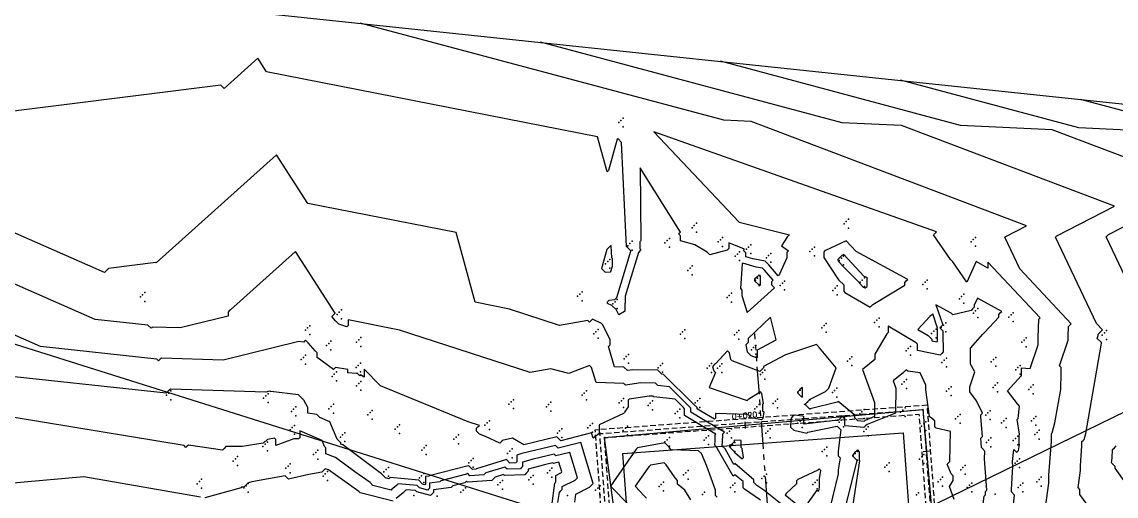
# Model space of a CAD drawing. Header units: metres. Extents: x 419582 to 423558, y 4805372 to 4807539.
# Drawn here: x 423415.67 to 423465.4, y 4807403.55 to 4807425.11 of the extents above; entities that cross this region are included whole.
import ezdxf

# ---------------------------------------------------------------- set-up
doc = ezdxf.new("R2010")
doc.units = ezdxf.units.M
doc.linetypes.add('HIDDEN', pattern=[0.375, 0.25, -0.125])
doc.linetypes.add('PHANTOM', pattern=[2.5, 1.25, -0.25, 0.25, -0.25, 0.25, -0.25])
for name, color, linetype in [('_pieds', 253, 'HIDDEN'), ('C-ROAD-CNTR-N', 92, 'Continuous'), ('C-ROAD-STAN', 11, 'Continuous'), ('C-ROAD-STAN-MAJR', 11, 'Continuous'), ('C-ROAD-STAN-MINR', 11, 'Continuous'), ('C-TINN', 4, 'Continuous'), ('C-TINN-BNDY', 110, 'Continuous'), ('C-TOPO-MAJR', 9, 'Continuous'), ('C-TOPO-MINR', 8, 'Continuous'), ('LS', 7, 'Continuous')]:
    doc.layers.add(name, color=color, linetype=linetype)
doc.styles.get("Standard").update_dxf_attribs({"font": 'simplex.shx'})

# ---------------------------------------------------------------- blocks, each defined once
blk = doc.blocks.new('AN75 +0 +0')
at = {"linetype": 'PHANTOM', "flags": 128}
for points in [[(0, -11.38231219537556), (0, 11.38231219444424)], [(-11.38231219508452, 0), (11.38231219508452, 0)]]:
    blk.add_lwpolyline(points, dxfattribs=at)
at = {"flags": 128}
blk.add_lwpolyline([(-6.382312195084523, -6.382312195375562), (-6.382312195084523, 6.382312194444239), (6.382312195084523, 6.382312194444239), (6.382312195084523, -6.382312195375562)], close=True, dxfattribs=at)
at = {"layer": 'LS', "insert": (-2.743170767789707, -0.4363090777769685), "char_height": 0.5157699281218149, "width": 9.13591657892082, "attachment_point": 1}
blk.add_mtext('AN75\\PBase +0 Leg +0', dxfattribs=at)
blk = doc.blocks.new('AeccTickTriangle')
at = {"color": 0, "linetype": 'ByBlock', "lineweight": -2}
blk.add_lwpolyline([(3.05311331771918e-16, 0.6666666666666667), (-0.5773502691896256, -0.333333333333333), (0.5773502691896257, -0.3333333333333335)], close=True, dxfattribs=at)
at = {"color": 0, "linetype": 'ByBlock', "lineweight": -2, "const_width": 0.0625}
blk.add_lwpolyline([(-0.03125, 0, 1), (0.03125, 0, 1)], format="xyb", close=True, dxfattribs=at)
blk = doc.blocks.new('AeccTickLine')
blk.add_line((0, -0.5), (0, 0.5))

msp = doc.modelspace()

# ---------------------------------------------------------------- linework, layer by layer
at = {"color": 31, "lineweight": 30, "true_color": 0xffbd7a, "elevation": 1718.013}
msp.add_lwpolyline([(423449.834, 4807399.592), (423130.593, 4807500.114), (421950.92, 4806612.998), (421795.045, 4806430.988), (421305.015, 4806147.038), (421305.015, 4806147.038), (420630.083, 4805770.97), (419765.157, 4805549.54), (419617.356, 4805580.088)], dxfattribs=at)
at = {"flags": 128}
msp.add_lwpolyline([(423476.9801358473, 4807412.834350329), (423449.834, 4807399.592)], dxfattribs=at)
at = {"layer": '_pieds', "elevation": 1718.01, "flags": 128}
for points in [[(423442.8539828483, 4807391.490240769), (423441.7302407704, 4807406.566017152), (423456.8060171517, 4807407.689759229), (423457.9297592297, 4807392.613982847)], [(423443.0349462972, 4807391.700354984), (423441.9403549851, 4807406.385053703), (423456.6250537029, 4807407.479645015), (423457.7196450151, 4807392.794946296)], [(423443.2159097462, 4807391.910469199), (423442.1504691998, 4807406.204090253), (423456.4440902539, 4807407.2695308), (423457.5095308003, 4807392.975909745)]]:
    msp.add_lwpolyline(points, close=True, dxfattribs=at)
at = {"layer": 'C-ROAD-CNTR-N', "color": 92, "linetype": 'Continuous', "lineweight": -3, "flags": 128}
msp.add_lwpolyline([(423443.9397635418, 4807392.750926058), (423442.1504691998, 4807406.204090253), (423456.6250537029, 4807407.479645015), (423457.9297592297, 4807392.613982847)], dxfattribs=at)
at = {"layer": 'C-TINN', "color": 4, "linetype": 'Continuous', "lineweight": -3}
for p in [(423443, 4807420.73, 1713.85), (423442.8, 4807420.53, 1713.85), (423442.9, 4807420.63, 1713.85), (423443, 4807420.33, 1713.85), (423446.13, 4807415.75, 1713.63), (423446.23, 4807415.85, 1713.63), (423446.33, 4807415.95, 1713.63), (423453.04, 4807415.93, 1714.95), (423453.14, 4807416.03, 1714.95), (423453.24, 4807416.13, 1714.95), (423453.24, 4807415.73, 1714.95), (423445.1, 4807415.26, 1714.26), (423446.33, 4807415.55, 1713.63), (423447.52, 4807415.3, 1713.54), (423459.01, 4807415.31, 1713.58), (423443.21, 4807414.93, 1713.92), (423443.31, 4807415.03, 1713.92), (423443.41, 4807415.13, 1713.92), (423443.41, 4807414.73, 1713.92), (423444.9, 4807415.06, 1714.26), (423445, 4807415.16, 1714.26), (423445.1, 4807414.86, 1714.26), (423447.32, 4807415.1, 1713.54), (423447.42, 4807415.2, 1713.54), (423447.52, 4807414.9, 1713.54), (423448.6, 4807414.77, 1713.38), (423448.7, 4807414.87, 1713.38), (423448.8, 4807414.97, 1713.38), (423451.59, 4807414.77, 1714.67), (423451.69, 4807414.87, 1714.67), (423458.81, 4807415.11, 1713.58), (423458.91, 4807415.21, 1713.58), (423459.01, 4807414.91, 1713.58), (423442.4, 4807414.31, 1715.13), (423448.09, 4807414.45, 1714.79), (423448.19, 4807414.55, 1714.79), (423448.29, 4807414.65, 1714.79), (423448.29, 4807414.25, 1714.79), (423448.8, 4807414.57, 1713.38), (423449.51, 4807414.38, 1713.54), (423449.61, 4807414.48, 1713.54), (423449.71, 4807414.58, 1713.54), (423451.49, 4807414.67, 1714.67), (423451.69, 4807414.47, 1714.67), (423452.82, 4807414.26, 1712.89), (423452.92, 4807414.36, 1712.89), (423453.02, 4807414.46, 1712.89), (423442.2, 4807414.11, 1715.13), (423442.3, 4807414.21, 1715.13), (423442.4, 4807413.91, 1715.13), (423445.94, 4807413.81, 1714.62), (423446.04, 4807413.91, 1714.62), (423446.14, 4807414.01, 1714.62), (423449.71, 4807414.18, 1713.54), (423453.02, 4807414.06, 1712.89), (423446.14, 4807413.61, 1714.62), (423449.01, 4807413.36, 1716.06), (423449.11, 4807413.46, 1716.06), (423449.21, 4807413.56, 1716.06), (423450.34, 4807413.32, 1714.26), (423453.77, 4807413.27, 1712.93), (423453.87, 4807413.37, 1712.93), (423453.97, 4807413.47, 1712.93), (423456.72, 4807413.27, 1714.48), (423456.82, 4807413.37, 1714.48), (423421.26, 4807412.8, 1715.17), (423441.13, 4807412.83, 1714.38), (423447.92, 4807412.77, 1714.37), (423449.21, 4807413.16, 1716.06), (423450.14, 4807413.12, 1714.26), (423450.24, 4807413.22, 1714.26), (423450.34, 4807412.92, 1714.26), (423452.53, 4807412.9, 1714.42), (423452.63, 4807413, 1714.42), (423452.73, 4807413.1, 1714.42), (423453.97, 4807413.07, 1712.93), (423456.62, 4807413.17, 1714.48), (423456.82, 4807412.97, 1714.48), (423421.06, 4807412.6, 1715.17), (423421.16, 4807412.7, 1715.17), (423421.26, 4807412.4, 1715.17), (423440.93, 4807412.63, 1714.38), (423441.03, 4807412.73, 1714.38), (423441.13, 4807412.43, 1714.38), (423442.53, 4807412.28, 1713.92), (423442.63, 4807412.38, 1713.92), (423442.73, 4807412.48, 1713.92), (423447.72, 4807412.57, 1714.37), (423447.82, 4807412.67, 1714.37), (423447.92, 4807412.37, 1714.37), (423452.73, 4807412.7, 1714.42), (423458.28, 4807412.52, 1714.14), (423458.38, 4807412.62, 1714.14), (423458.48, 4807412.72, 1714.14), (423458.48, 4807412.32, 1714.14), (423430, 4807411.81, 1715.81), (423430.1, 4807411.91, 1715.81), (423430.2, 4807412.01, 1715.81), (423442.73, 4807412.08, 1713.92), (423458.92, 4807411.87, 1715.29), (423459.02, 4807411.97, 1715.29), (423459.12, 4807412.07, 1715.29), (423460.63, 4807411.78, 1714.86), (423460.73, 4807411.88, 1714.86), (423428.76, 4807411.29, 1716.77), (423430.2, 4807411.61, 1715.81), (423452.13, 4807411.3, 1714.61), (423452.23, 4807411.4, 1714.61), (423454.43, 4807411.44, 1714.81), (423454.53, 4807411.54, 1714.81), (423454.63, 4807411.64, 1714.81), (423457.56, 4807411.32, 1715.58), (423457.66, 4807411.42, 1715.58), (423459.12, 4807411.67, 1715.29), (423460.53, 4807411.68, 1714.86), (423460.73, 4807411.48, 1714.86), (423428.56, 4807411.09, 1716.77), (423428.66, 4807411.19, 1716.77), (423428.76, 4807410.89, 1716.77), (423431.08, 4807410.75, 1716.35), (423441.66, 4807410.92, 1715.34), (423441.76, 4807411.02, 1715.34), (423441.86, 4807411.12, 1715.34), (423445.6, 4807410.91, 1714.6), (423445.7, 4807411.01, 1714.6), (423445.8, 4807411.11, 1714.6), (423448.06, 4807410.88, 1714.32), (423448.16, 4807410.98, 1714.32), (423448.26, 4807411.08, 1714.32), (423452.03, 4807411.2, 1714.61), (423452.23, 4807411, 1714.61), (423454.63, 4807411.24, 1714.81), (423457.02, 4807410.94, 1713.71), (423457.12, 4807411.04, 1713.71), (423457.22, 4807411.14, 1713.71), (423457.46, 4807411.22, 1715.58), (423457.66, 4807411.02, 1715.58), (423464.77, 4807410.87, 1711.87), (423464.87, 4807410.97, 1711.87), (423464.97, 4807411.07, 1711.87), (423429.52, 4807410.39, 1716.59), (423429.62, 4807410.49, 1716.59), (423429.72, 4807410.59, 1716.59), (423430.88, 4807410.55, 1716.35), (423430.98, 4807410.65, 1716.35), (423431.08, 4807410.35, 1716.35), (423441.86, 4807410.72, 1715.34), (423445.8, 4807410.71, 1714.6), (423448.26, 4807410.68, 1714.32), (423448.93, 4807410.3, 1713.73), (423449.03, 4807410.4, 1713.73), (423455.96, 4807410.25, 1715.47), (423456.06, 4807410.35, 1715.47), (423457.22, 4807410.74, 1713.71), (423461.12, 4807410.54, 1714.4), (423461.22, 4807410.64, 1714.4), (423461.32, 4807410.74, 1714.4), (423461.32, 4807410.34, 1714.4), (423464.97, 4807410.67, 1711.87), (423428.47, 4807409.85, 1717.34), (423428.57, 4807409.95, 1717.34), (423429.72, 4807410.19, 1716.59), (423443.04, 4807409.79, 1714.49), (423443.14, 4807409.89, 1714.49), (423443.24, 4807409.99, 1714.49), (423448.83, 4807410.2, 1713.73), (423449.03, 4807410, 1713.73), (423453.3, 4807409.78, 1714.66), (423453.4, 4807409.88, 1714.66), (423455.86, 4807410.15, 1715.47), (423456.06, 4807409.95, 1715.47), (423457.69, 4807409.82, 1715.56), (423459.93, 4807409.85, 1714.52), (423428.37, 4807409.75, 1717.34), (423428.57, 4807409.55, 1717.34), (423430.86, 4807409.39, 1716.93), (423430.96, 4807409.49, 1716.93), (423431.06, 4807409.59, 1716.93), (423443.24, 4807409.59, 1714.49), (423444.59, 4807409.38, 1714.82), (423444.69, 4807409.48, 1714.82), (423444.79, 4807409.58, 1714.82), (423446.82, 4807409.37, 1714.67), (423446.92, 4807409.47, 1714.67), (423447.02, 4807409.57, 1714.67), (423447.29, 4807409.36, 1715.56), (423447.39, 4807409.46, 1715.56), (423447.49, 4807409.56, 1715.56), (423449.44, 4807409.27, 1715.22), (423453.2, 4807409.68, 1714.66), (423453.4, 4807409.48, 1714.66), (423457.49, 4807409.62, 1715.56), (423457.59, 4807409.72, 1715.56), (423457.69, 4807409.42, 1715.56), (423459.73, 4807409.65, 1714.52), (423459.83, 4807409.75, 1714.52), (423459.93, 4807409.45, 1714.52), (423460.84, 4807409.29, 1714.04), (423460.94, 4807409.39, 1714.04), (423461.04, 4807409.49, 1714.04), (423429.77, 4807408.99, 1717.1), (423429.87, 4807409.09, 1717.1), (423429.97, 4807409.19, 1717.1), (423429.97, 4807408.79, 1717.1), (423431.06, 4807409.19, 1716.93), (423431.08, 4807408.76, 1717.15), (423444.79, 4807409.18, 1714.82), (423447.02, 4807409.17, 1714.67), (423447.49, 4807409.16, 1715.56), (423449.24, 4807409.07, 1715.22), (423449.34, 4807409.17, 1715.22), (423449.44, 4807408.87, 1715.22), (423455.87, 4807408.84, 1716.28), (423461.04, 4807409.09, 1714.04), (423422.45, 4807408.33, 1718.06), (423430.88, 4807408.56, 1717.15), (423430.98, 4807408.66, 1717.15), (423431.08, 4807408.36, 1717.15), (423441.33, 4807408.33, 1716.53), (423450.94, 4807408.26, 1716.01), (423451.04, 4807408.36, 1716.01), (423451.14, 4807408.46, 1716.01), (423452.61, 4807408.35, 1714.7), (423452.71, 4807408.45, 1714.7), (423455.67, 4807408.64, 1716.28), (423455.77, 4807408.74, 1716.28), (423455.87, 4807408.44, 1716.28), (423457.7, 4807408.32, 1715.7), (423457.8, 4807408.42, 1715.7), (423457.9, 4807408.52, 1715.7), (423459.81, 4807408.49, 1714.14), (423459.91, 4807408.59, 1714.14), (423460.01, 4807408.69, 1714.14), (423460.01, 4807408.29, 1714.14), (423461.43, 4807408.4, 1713.7), (423461.53, 4807408.5, 1713.7), (423461.63, 4807408.6, 1713.7), (423422.25, 4807408.13, 1718.06), (423422.35, 4807408.23, 1718.06), (423422.45, 4807407.93, 1718.06), (423426.66, 4807408, 1718.05), (423426.76, 4807408.1, 1718.05), (423426.86, 4807408.2, 1718.05), (423426.86, 4807407.8, 1718.05), (423437.91, 4807407.83, 1716.58), (423438.01, 4807407.93, 1716.58), (423439.71, 4807407.81, 1716.48), (423441.13, 4807408.13, 1716.53), (423441.23, 4807408.23, 1716.53), (423441.33, 4807407.93, 1716.53), (423442.82, 4807407.78, 1716.91), (423442.92, 4807407.88, 1716.91), (423443.02, 4807407.98, 1716.91), (423444.23, 4807407.77, 1717.38), (423444.33, 4807407.87, 1717.38), (423446.28, 4807407.78, 1714.58), (423446.38, 4807407.88, 1714.58), (423446.48, 4807407.98, 1714.58), (423449.92, 4807407.86, 1715.52), (423450.02, 4807407.96, 1715.52), (423451.14, 4807408.06, 1716.01), (423451.38, 4807407.82, 1714.98), (423451.48, 4807407.92, 1714.98), (423452.51, 4807408.25, 1714.7), (423452.71, 4807408.05, 1714.7), (423457.9, 4807408.12, 1715.7), (423461.63, 4807408.2, 1713.7), (423427.92, 4807407.4, 1718.26), (423428.02, 4807407.5, 1718.26), (423428.12, 4807407.6, 1718.26), (423429.63, 4807407.52, 1717.54), (423429.73, 4807407.62, 1717.54), (423429.83, 4807407.72, 1717.54), (423429.83, 4807407.32, 1717.54), (423431.5, 4807407.34, 1717.52), (423431.6, 4807407.44, 1717.52), (423437.81, 4807407.73, 1716.58), (423438.01, 4807407.53, 1716.58), (423439.51, 4807407.61, 1716.48), (423439.61, 4807407.71, 1716.48), (423439.71, 4807407.41, 1716.48), (423443.02, 4807407.58, 1716.91), (423444.13, 4807407.67, 1717.38), (423444.33, 4807407.47, 1717.38), (423445.37, 4807407.3, 1717.79), (423445.47, 4807407.4, 1717.79), (423445.57, 4807407.5, 1717.79), (423446.48, 4807407.58, 1714.58), (423448.98, 4807407.51, 1714.83), (423449.08, 4807407.61, 1714.83), (423449.18, 4807407.71, 1714.83), (423449.18, 4807407.31, 1714.83), (423449.82, 4807407.76, 1715.52), (423450.02, 4807407.56, 1715.52), (423451.28, 4807407.72, 1714.98), (423451.48, 4807407.52, 1714.98), (423453.75, 4807407.28, 1714.51), (423453.85, 4807407.38, 1714.51), (423453.95, 4807407.48, 1714.51), (423455.61, 4807407.36, 1716.24), (423455.71, 4807407.46, 1716.24), (423455.81, 4807407.56, 1716.24), (423459.58, 4807407.33, 1714.79), (423459.68, 4807407.43, 1714.79), (423428.12, 4807407.2, 1718.26), (423431.4, 4807407.24, 1717.52), (423431.6, 4807407.04, 1717.52), (423432.84, 4807406.79, 1717.64), (423436.72, 4807406.77, 1716.8), (423436.82, 4807406.87, 1716.8), (423436.92, 4807406.97, 1716.8), (423441.6, 4807406.85, 1716.93), (423445.57, 4807407.1, 1717.79), (423450.94, 4807406.86, 1716.24), (423451.04, 4807406.96, 1716.24), (423451.14, 4807407.06, 1716.24), (423452.81, 4807406.9, 1716.15), (423452.91, 4807407, 1716.15), (423453.01, 4807407.1, 1716.15), (423453.95, 4807407.08, 1714.51), (423455.81, 4807407.16, 1716.24), (423456.66, 4807406.83, 1716.06), (423456.76, 4807406.93, 1716.06), (423458.11, 4807407.06, 1715.86), (423458.21, 4807407.16, 1715.86), (423458.31, 4807407.26, 1715.86), (423458.31, 4807406.86, 1715.86), (423459.48, 4807407.23, 1714.79), (423459.68, 4807407.03, 1714.79), (423460.2, 4807406.87, 1714.3), (423460.3, 4807406.97, 1714.3), (423460.4, 4807407.07, 1714.3), (423461.56, 4807406.97, 1713.61), (423461.66, 4807407.07, 1713.61), (423461.76, 4807407.17, 1713.61), (423461.76, 4807406.77, 1713.61), (423427.86, 4807406.56, 1718.85), (423427.96, 4807406.66, 1718.85), (423428.06, 4807406.76, 1718.85), (423428.06, 4807406.36, 1718.85), (423430.25, 4807406.33, 1717.73), (423430.35, 4807406.43, 1717.73), (423432.64, 4807406.59, 1717.64), (423432.74, 4807406.69, 1717.64), (423432.84, 4807406.39, 1717.64), (423435.51, 4807406.33, 1717.42), (423436.92, 4807406.57, 1716.8), (423440.01, 4807406.41, 1716.57), (423440.11, 4807406.51, 1716.57), (423440.21, 4807406.61, 1716.57), (423441.4, 4807406.65, 1716.93), (423441.5, 4807406.75, 1716.93), (423441.6, 4807406.45, 1716.93), (423443, 4807406.53, 1717.25), (423443.1, 4807406.63, 1717.25), (423443.2, 4807406.73, 1717.25), (423443.2, 4807406.33, 1717.25), (423446.88, 4807406.29, 1717.85), (423447.73, 4807406.4, 1715.43), (423447.83, 4807406.5, 1715.43), (423447.93, 4807406.6, 1715.43), (423449.48, 4807406.4, 1715.34), (423449.58, 4807406.5, 1715.34), (423449.68, 4807406.6, 1715.34), (423451.14, 4807406.66, 1716.24), (423453.01, 4807406.7, 1716.15), (423453.94, 4807406.49, 1716.63), (423454.04, 4807406.59, 1716.63), (423454.14, 4807406.69, 1716.63), (423454.14, 4807406.29, 1716.63), (423456.56, 4807406.73, 1716.06), (423456.76, 4807406.53, 1716.06), (423460.4, 4807406.67, 1714.3), (423461.71, 4807406.34, 1713.4), (423461.81, 4807406.44, 1713.4), (423461.91, 4807406.54, 1713.4), (423426.63, 4807405.8, 1719.07), (423426.73, 4807405.9, 1719.07), (423426.83, 4807406, 1719.07), (423430.15, 4807406.23, 1717.73), (423430.35, 4807406.03, 1717.73), (423434.05, 4807405.84, 1717.51), (423435.31, 4807406.13, 1717.42), (423435.41, 4807406.23, 1717.42), (423435.51, 4807405.93, 1717.42), (423440.21, 4807406.21, 1716.57), (423444.9, 4807406.01, 1717.95), (423445, 4807406.11, 1717.95), (423445.1, 4807406.21, 1717.95), (423445.1, 4807405.81, 1717.95), (423446.68, 4807406.09, 1717.85), (423446.78, 4807406.19, 1717.85), (423446.88, 4807405.89, 1717.85), (423447.87, 4807405.78, 1714.91), (423447.93, 4807406.2, 1715.43), (423447.97, 4807405.88, 1714.91), (423448.07, 4807405.98, 1714.91), (423449.68, 4807406.2, 1715.34), (423459.51, 4807405.99, 1714.77), (423459.61, 4807406.09, 1714.77), (423459.71, 4807406.19, 1714.77), (423459.71, 4807405.79, 1714.77), (423460.73, 4807406.07, 1714.06), (423460.83, 4807406.17, 1714.06), (423460.93, 4807406.27, 1714.06), (423460.93, 4807405.87, 1714.06), (423461.91, 4807406.14, 1713.4), (423425.48, 4807405.34, 1719.2), (423426.83, 4807405.6, 1719.07), (423428.93, 4807405.43, 1719.52), (423429.03, 4807405.53, 1719.52), (423429.13, 4807405.63, 1719.52), (423433.85, 4807405.64, 1717.51), (423433.95, 4807405.74, 1717.51), (423434.05, 4807405.44, 1717.51), (423437.75, 4807405.49, 1717.15), (423437.85, 4807405.59, 1717.15), (423437.95, 4807405.69, 1717.15), (423437.95, 4807405.29, 1717.15), (423448.07, 4807405.58, 1714.91), (423452.05, 4807405.57, 1715.2), (423452.15, 4807405.67, 1715.2), (423452.25, 4807405.77, 1715.2), (423452.25, 4807405.37, 1715.2), (423453.45, 4807405.38, 1717.03), (423453.55, 4807405.48, 1717.03), (423453.65, 4807405.58, 1717.03), (423456.57, 4807405.33, 1716.39), (423456.67, 4807405.43, 1716.39), (423425.28, 4807405.14, 1719.2), (423425.38, 4807405.24, 1719.2), (423425.48, 4807404.94, 1719.2), (423427.67, 4807404.81, 1719.82), (423427.77, 4807404.91, 1719.82), (423427.87, 4807405.01, 1719.82), (423429.13, 4807405.23, 1719.52), (423432.33, 4807404.85, 1717.78), (423435.99, 4807405.06, 1717.65), (423436.09, 4807405.16, 1717.65), (423436.19, 4807405.26, 1717.65), (423436.19, 4807404.86, 1717.65), (423439.76, 4807404.81, 1720.64), (423453.65, 4807405.18, 1717.03), (423454.89, 4807404.86, 1716.6), (423454.99, 4807404.96, 1716.6), (423455.09, 4807405.06, 1716.6), (423456.47, 4807405.23, 1716.39), (423456.67, 4807405.03, 1716.39), (423458.44, 4807404.84, 1715.77), (423458.54, 4807404.94, 1715.77), (423460.81, 4807405.04, 1713.91), (423460.91, 4807405.14, 1713.91), (423461.01, 4807405.24, 1713.91), (423461.01, 4807404.84, 1713.91), (423423.84, 4807404.31, 1719.71), (423427.87, 4807404.61, 1719.82), (423429.36, 4807404.46, 1720.14), (423429.46, 4807404.56, 1720.14), (423429.56, 4807404.66, 1720.14), (423432.13, 4807404.65, 1717.78), (423432.23, 4807404.75, 1717.78), (423432.33, 4807404.45, 1717.78), (423433.74, 4807404.37, 1717.56), (423433.84, 4807404.47, 1717.56), (423433.94, 4807404.57, 1717.56), (423438.71, 4807404.29, 1720.85), (423438.81, 4807404.39, 1720.85), (423438.91, 4807404.49, 1720.85), (423439.56, 4807404.61, 1720.64), (423439.66, 4807404.71, 1720.64), (423439.76, 4807404.41, 1720.64), (423445.75, 4807404.51, 1718.28), (423445.85, 4807404.61, 1718.28), (423445.95, 4807404.71, 1718.28), (423445.95, 4807404.31, 1718.28), (423449.31, 4807404.35, 1715.24), (423449.41, 4807404.45, 1715.24), (423449.51, 4807404.55, 1715.24), (423455.09, 4807404.66, 1716.6), (423457.42, 4807404.3, 1716.2), (423457.52, 4807404.4, 1716.2), (423458.34, 4807404.74, 1715.77), (423458.54, 4807404.54, 1715.77), (423461.9, 4807404.3, 1713.24), (423462, 4807404.4, 1713.24), (423423.64, 4807404.11, 1719.71), (423423.74, 4807404.21, 1719.71), (423423.84, 4807403.91, 1719.71), (423425.76, 4807403.92, 1720.02), (423425.86, 4807404.02, 1720.02), (423425.96, 4807404.12, 1720.02), (423429.56, 4807404.26, 1720.14), (423433.94, 4807404.17, 1717.56), (423435.73, 4807403.82, 1720.87), (423435.83, 4807403.92, 1720.87), (423437.31, 4807404.06, 1720.79), (423437.41, 4807404.16, 1720.79), (423437.51, 4807404.26, 1720.79), (423437.51, 4807403.86, 1720.79), (423438.91, 4807404.09, 1720.85), (423441.75, 4807403.81, 1717.57), (423441.85, 4807403.91, 1717.57), (423441.95, 4807404.01, 1717.57), (423444.63, 4807403.98, 1719.98), (423444.73, 4807404.08, 1719.98), (423444.83, 4807404.18, 1719.98), (423447.88, 4807403.94, 1717.75), (423447.98, 4807404.04, 1717.75), (423448.08, 4807404.14, 1717.75), (423449.51, 4807404.15, 1715.24), (423451.62, 4807404.07, 1714.87), (423451.72, 4807404.17, 1714.87), (423451.82, 4807404.27, 1714.87), (423451.82, 4807403.87, 1714.87), (423457.32, 4807404.2, 1716.2), (423457.52, 4807404, 1716.2), (423458.64, 4807403.94, 1715.47), (423458.74, 4807404.04, 1715.47), (423458.84, 4807404.14, 1715.47), (423460.96, 4807403.94, 1713.69), (423461.06, 4807404.04, 1713.69), (423461.16, 4807404.14, 1713.69), (423461.8, 4807404.2, 1713.24), (423462, 4807404, 1713.24), (423425.96, 4807403.72, 1720.02), (423433.49, 4807403.57, 1720.95), (423434.55, 4807403.55, 1720.9), (423435.63, 4807403.72, 1720.87), (423440.47, 4807403.57, 1718.18), (423441.95, 4807403.61, 1717.57), (423444.83, 4807403.78, 1719.98), (423446.6, 4807403.62, 1718.18), (423446.7, 4807403.72, 1718.18), (423448.08, 4807403.74, 1717.75), (423456.33, 4807403.6, 1716.56), (423456.43, 4807403.7, 1716.56), (423458.84, 4807403.74, 1715.47), (423459.91, 4807403.64, 1714.74), (423461.16, 4807403.74, 1713.69)]:
    msp.add_point(p, dxfattribs=at)
at = {"layer": 'C-TINN-BNDY', "color": 110, "linetype": 'Continuous', "lineweight": -3, "flags": 128}
msp.add_lwpolyline([(423155.26, 4807511.44), (423220.21, 4807493.91), (423248.63, 4807482.99), (423287.58, 4807472.64), (423324.86, 4807458.82), (423338.71, 4807455.21), (423346.85, 4807452.21), (423376.85, 4807442.88), (423407.17, 4807432.75), (423426.06, 4807425.57), (423479.26, 4807419.95), (423488.35, 4807411.26), (423490.39, 4807398.46), (423490.39, 4807398.06), (423490.01, 4807373.35), (423490.01, 4807372.95), (423470.52, 4807372.34), (422724.87, 4807165.92)], dxfattribs=at)
at = {"layer": 'C-TOPO-MAJR', "color": 9, "linetype": 'Continuous', "lineweight": -3, "flags": 128}
for points, elevation in [([(423469.334, 4807420.018666667), (423463.7123145401, 4807420.284451039), (423455.6064615385, 4807422.448738461)], 1710), ([(423459.3392592593, 4807403.074074074), (423459.4001369863, 4807403.546849315), (423459.4645205479, 4807403.611232877), (423459.4645205479, 4807403.75369863), (423459.5289041096, 4807403.818082191), (423459.4241428571, 4807405.247857143), (423459.4409, 4807405.5945), (423459.2869, 4807405.748500001), (423459.2567889908, 4807406.173577982), (423459.3356880734, 4807406.252477064), (423459.2503738318, 4807407.157383178), (423459.2503738318, 4807407.235887851), (423459.3307476636, 4807407.316261683), (423459.06, 4807407.875), (423458.757051282, 4807408.286025641), (423458.757051282, 4807408.506538461), (423458.9855932203, 4807409.190338983), (423458.7884615384, 4807409.543846154), (423458.7884615384, 4807409.728461538), (423458.7926415094, 4807410.270377358), (423459.3497402598, 4807410.909220779), (423459.3874025974, 4807410.946883117), (423459.4250649351, 4807410.984545454), (423460.0709302326, 4807411.676744185), (423460.0709302326, 4807411.806976744), (423460.138372093, 4807411.874418605), (423460.2058139535, 4807411.941860465), (423459.1013450293, 4807412.551637427), (423458.9586086957, 4807412.233913044), (423458.9586086957, 4807412.133043478), (423458.8838260869, 4807412.058260869), (423458.8090434782, 4807411.983478261), (423457.9902777778, 4807411.7825), (423457.9097222222, 4807411.863055555), (423457.2170909091, 4807412.237272727), (423457.5235294118, 4807411.33315508), (423457.4545454545, 4807411.264171124), (423457.3855614974, 4807411.195187165), (423457.5235294118, 4807411.057219251), (423457.5235294118, 4807410.93315508), (423457.5477297297, 4807410.098486487), (423457.478, 4807410.028756756), (423457.4082702703, 4807409.959027027), (423456.3697727273, 4807410.160965909), (423456.3697727273, 4807410.454147727), (423456.3163636363, 4807410.507556818), (423455.0416666667, 4807411.268636364), (423455.0416666667, 4807410.983787878), (423455.0128787879, 4807410.955), (423454.9840909091, 4807410.926212122), (423454.4325925926, 4807409.993333333), (423454.4325925926, 4807409.761234568), (423453.8764197531, 4807409.303703704), (423454.4261581921, 4807407.801129944), (423454.4201734104, 4807407.446011561), (423454.4201734104, 4807407.159306359), (423453.9939150944, 4807406.98985849), (423453.9708018868, 4807406.966745283), (423453.9476886793, 4807406.943632076), (423453.6691463414, 4807406.966463415), (423453.5289024391, 4807407.106707318), (423453.5289024391, 4807407.226219513), (423452.7720689655, 4807407.853448275), (423452.7513793103, 4807407.83275862), (423452.7306896552, 4807407.812068965), (423451.5027350427, 4807407.509401709), (423451.4746031746, 4807407.506349206), (423451.4746031746, 4807407.512698412), (423451.2777777778, 4807407.709523809), (423451.2333333333, 4807407.714074073), (423451.2772815534, 4807407.726601942), (423451.3753398058, 4807407.824660194), (423451.4733980582, 4807407.922718447), (423451.4733980582, 4807407.930485437), (423452.196259542, 4807408.298091603), (423452.2733587786, 4807408.375190839), (423452.3504580153, 4807408.452290077), (423452.6811851852, 4807409.372740741), (423451.9263571429, 4807410.292428572), (423451.7820714286, 4807410.436714286), (423450.3740983607, 4807409.966065574), (423449.3794630872, 4807409.436845637), (423449.3794630872, 4807409.377785235), (423449.2942281879, 4807409.292550336), (423449.2089932886, 4807409.207315437), (423447.9612568306, 4807409.694644809), (423447.9000546448, 4807409.755846994), (423447.8377419355, 4807410.065806451), (423447.7474193549, 4807410.156129032), (423447.194269663, 4807409.566292135), (423447.1571910112, 4807409.529213483), (423447.1201123596, 4807409.492134832), (423447.0571910112, 4807409.429213483), (423447.1201123596, 4807409.240449438), (423447.194269663, 4807409.166292135), (423446.9128571429, 4807408.485714286), (423448.6330136986, 4807407.894246575), (423448.7097260274, 4807407.970958904), (423449.1497435897, 4807408.246410257), (423449.2061538462, 4807408.302820513), (423449.2933333333, 4807408.215641025), (423449.3623188406, 4807407.746956522), (423449.3376811594, 4807407.72231884), (423449.3376811594, 4807407.420869565), (423449.3869565217, 4807407.371594203), (423449.3466666667, 4807407.073333333), (423449.3133333334, 4807407.04), (423449.28, 4807407.006666667), (423448.8258333333, 4807407.108833333), (423448.6825, 4807407.252166666), (423447.1964705882, 4807407.298117647), (423447.1964705882, 4807407.095764706), (423447.1470588236, 4807407.046352942), (423446.5313761468, 4807407.414311927), (423446.3609345794, 4807407.517196261), (423446.3609345794, 4807407.56953271), (423446.1871028038, 4807407.743364486), (423444.8372727273, 4807409.078181818), (423444.75765625, 4807409.087890625), (423444.57171875, 4807409.273828125), (423443.4323529412, 4807409.286470588), (423443.1936363636, 4807409.250702479), (423443.0357851239, 4807409.40855372), (423442.6125, 4807409.425), (423442.332, 4807410.348), (423442.372, 4807410.387999999), (423442.412, 4807410.428), (423442.412, 4807410.668000001), (423442.0683098591, 4807411.349859155), (423442.0204225352, 4807411.397746479), (423441.6014583333, 4807411.583958333), (423441.536875, 4807411.519374999), (423441.4722916667, 4807411.454791667), (423441.4014583333, 4807411.525625), (423440.1070909091, 4807411.305454546), (423437.83, 4807412.038324873), (423436.2778321678, 4807412.361188811), (423435.4071428571, 4807415.531020408), (423428.6757272728, 4807416.855272727), (423427.2476582279, 4807419.064556962), (423421.7830769231, 4807414.148012821), (423421.7612820513, 4807414.169807692), (423419.6027272727, 4807413.898181818), (423419.5118181818, 4807413.807272728), (423419.4209090909, 4807413.716363636), (423405.1223076923, 4807420.008150573)], 1715), ([(423432.5513293051, 4807403.309818732), (423431.0512280702, 4807403.690526316), (423430.9810526316, 4807403.760701755), (423429.7124576271, 4807404.65940678), (423429.6058921162, 4807404.739585062), (423429.4629032258, 4807404.788709678), (423429.385483871, 4807404.711290322), (423429.3080645161, 4807404.633870968), (423428.708125, 4807404.525625), (423427.7865217392, 4807404.312608696), (423427.6386956521, 4807404.460434782), (423426.131, 4807404.189), (423425.9783157895, 4807404.151157895), (423425.9482926829, 4807404.14), (423425.8507317073, 4807404.042439024), (423425.7531707317, 4807403.944878048), (423425.6361290323, 4807403.94516129), (423425.6361290323, 4807403.919354838), (423423.9932857143, 4807403.470857142)], 1720), ([(423439.7518055555, 4807403.110902778), (423439.8926829268, 4807404.139430895), (423439.918699187, 4807404.165447154), (423439.9447154471, 4807404.191463415), (423439.9447154471, 4807404.487398374), (423440.1748534202, 4807404.601530944), (423440.1957003257, 4807404.62237785), (423440.2165472313, 4807404.643224755), (423440.0774123989, 4807405.092911051), (423439.8307616708, 4807405.03014742), (423439.7993120393, 4807405.061597051), (423439.4280802293, 4807404.971375358), (423438.6894594594, 4807404.765675676), (423438.6894594594, 4807404.673783784), (423438.6124324324, 4807404.596756756), (423438.5354054054, 4807404.51972973), (423437.6054945055, 4807404.483543956), (423437.5620879121, 4807404.526950549), (423437.1778980892, 4807404.410955414), (423437.1030573248, 4807404.33611465), (423437.0282165605, 4807404.261273885), (423435.9272670808, 4807404.173975156), (423435.8732298136, 4807404.228012422), (423435.8002484472, 4807404.155031056), (423435.2595166163, 4807404.017129909), (423435.1858006042, 4807403.943413897), (423434.3856287425, 4807403.824850299), (423434.3856287425, 4807403.717065868), (423434.3125748503, 4807403.644011976), (423434.239520958, 4807403.570958083), (423433.6161061947, 4807403.738141594), (423433.560058997, 4807403.794188791), (423433.1423659306, 4807403.833722398), (423433.0723343849, 4807403.763690852), (423433.0023028391, 4807403.693659307), (423432.685468278, 4807403.443957704)], 1720), ([(423423.7932857143, 4807403.505142857), (423418.4914, 4807404.4212), (423411.8745244957, 4807403.836368876)], 1720)]:
    msp.add_lwpolyline(points, dxfattribs=dict(at, elevation=elevation))
at = {"layer": 'C-TOPO-MAJR', "color": 9, "linetype": 'Continuous', "lineweight": -3, "elevation": 1715, "flags": 128}
for points in [[(423442.4247107438, 4807413.745619834), (423442.4354545455, 4807413.756363637), (423442.5085123967, 4807413.998099173), (423442.5085123967, 4807414.355123967), (423442.4870247934, 4807414.37661157), (423442.4609375, 4807414.92140625), (423442.440625, 4807414.94171875), (423442.35078125, 4807414.851875), (423442.2609375, 4807414.762031251), (423442.0145333334, 4807413.888133334), (423442.1798666667, 4807413.722800001), (423442.4247107438, 4807413.745619834)], [(423449.7576666667, 4807413.300888889), (423449.8165555556, 4807413.359777777), (423449.4203174603, 4807413.82079365), (423449.3361904762, 4807413.904920635), (423449.0478358209, 4807413.959477612), (423448.4421259842, 4807414.135905512), (423448.4255905512, 4807414.119370079), (423448.4090551181, 4807414.102834646), (423448.326331361, 4807412.989940829), (423448.400887574, 4807412.915384615), (423448.400887574, 4807412.664497041), (423448.6312643678, 4807411.892873563), (423449.8754444445, 4807413.018666667), (423449.7576666667, 4807413.136444445), (423449.7576666667, 4807413.300888889)], [(423448.0457692308, 4807406.087307693), (423448.0457692308, 4807406.018076924), (423447.963076923, 4807405.935384615), (423447.8803846154, 4807405.852692308), (423447.8457692307, 4807405.887307692), (423447.8396938776, 4807405.783367347), (423448.0335714286, 4807405.589489796), (423448.0671478873, 4807405.531197183), (423448.0703169014, 4807405.534366197), (423448.4081818182, 4807405.244545454), (423448.4354545454, 4807405.271818181), (423448.4627272727, 4807405.299090909), (423448.4069767442, 4807405.709767442), (423448.365116279, 4807405.751627907), (423448.365116279, 4807406.067906978), (423448.0457692308, 4807406.087307693)], [(423451.9106060606, 4807404.782121212), (423451.85, 4807404.721515152), (423450.9435135135, 4807404.303513513), (423450.8786486486, 4807404.238648648), (423450.8786486486, 4807404.098108108), (423450.4087234043, 4807403.659787235), (423450.3576595745, 4807403.608723405), (423451.0216358025, 4807403.077932099), (423451.0930844156, 4807402.992922078), (423451.0893506493, 4807402.707662337), (423451.2296103896, 4807402.567402597), (423451.3940189873, 4807402.850696202), (423451.4012974683, 4807402.857974683), (423451.4085759494, 4807402.865253164), (423451.4085759494, 4807403.236139241), (423451.8233986928, 4807403.813921569), (423451.8858744395, 4807403.770313902), (423451.9301388889, 4807403.948842593), (423451.9301388889, 4807404.324768518), (423451.9893939394, 4807404.703333333), (423451.9106060606, 4807404.782121212)]]:
    msp.add_lwpolyline(points, close=True, dxfattribs=at)
at = {"layer": 'C-TOPO-MINR', "color": 8, "linetype": 'Continuous', "lineweight": -3, "flags": 128}
for points, elevation in [([(423462.1971428571, 4807403.022857144), (423462.3450566038, 4807404.136754717), (423462.3450566038, 4807404.500528302), (423462.4651601423, 4807406.050320284), (423462.4651601423, 4807406.393380783), (423462.4793950178, 4807406.407615659), (423462.4936298932, 4807406.421850534), (423462.6184437086, 4807406.875099338), (423462.8853448276, 4807408.397011494), (423462.9075956284, 4807409.144808743), (423462.9075956284, 4807409.391803279), (423462.8310928962, 4807409.468306011), (423463.2290909091, 4807410.633280632), (423463.2290909091, 4807410.811936759), (423463.2431772575, 4807411.251705686), (423463.3053846154, 4807411.313913044), (423463.3675919732, 4807411.376120402), (423461.0315204678, 4807413.871871345), (423460.3443632568, 4807415.313632567), (423460.3564718163, 4807415.325741127), (423460.3685803758, 4807415.337849687), (423461.3276706827, 4807415.828273092), (423448.814, 4807420.572952381), (423447.5728486647, 4807420.631632048), (423431.0526153846, 4807425.042584616)], 1713), ([(423464.2031596091, 4807402.997850163), (423463.7611392405, 4807403.614430379), (423463.7611392405, 4807403.852405063), (423463.6801265823, 4807403.933417722), (423463.7827924528, 4807404.706566038), (423463.7827924528, 4807404.919396226), (423463.8530604982, 4807405.826120996), (423463.8530604982, 4807406.02683274), (423463.9028825623, 4807406.076654805), (423463.9527046263, 4807406.126476868), (423464.0257284768, 4807406.39165563), (423464.7301724138, 4807410.408505747), (423464.7327322404, 4807410.494535519), (423464.7327322404, 4807410.52295082), (423464.5469398907, 4807410.70874317), (423464.5927272728, 4807410.842766798), (423464.5927272728, 4807410.863320158), (423464.5943478261, 4807410.913913043), (423464.69, 4807411.009565217), (423464.7856521739, 4807411.105217392), (423464.5169005847, 4807411.392339181), (423462.6449895616, 4807415.319895616), (423462.6779749478, 4807415.352881002), (423462.7109603341, 4807415.385866388), (423465.3236546185, 4807416.721847389), (423455.654, 4807420.388190476), (423452.9526706231, 4807420.515905045), (423439.2372307692, 4807424.177969231)], 1712), ([(423460.6793069307, 4807402.639207921), (423460.7909523809, 4807403.592380953), (423460.65, 4807403.733333333), (423460.65, 4807403.851428571), (423460.7124096386, 4807404.888192771), (423460.6948837209, 4807405.118488372), (423460.762, 4807405.658), (423460.882, 4807405.538), (423460.922, 4807405.578), (423460.962, 4807405.618), (423461.0190909091, 4807405.894545455), (423461.0009090909, 4807405.912727273), (423461.0009090909, 4807406.276363636), (423461.014, 4807406.363333333), (423460.9043478261, 4807407.02652174), (423460.947826087, 4807407.07), (423461.015, 4807407.635), (423460.915, 4807407.735), (423460.4618181819, 4807408.325), (423461.0858823529, 4807409.008823529), (423461.0976470588, 4807409.020588235), (423461.1094117647, 4807409.032352941), (423461.1094117647, 4807409.385294118), (423461.4971428572, 4807409.345714285), (423461.8654545455, 4807410.423794466), (423461.8654545455, 4807410.76055336), (423461.892006689, 4807411.589498328), (423461.9207692308, 4807411.61826087), (423461.9495317726, 4807411.647023411), (423459.574375, 4807414.18453125), (423459.574375, 4807413.91578125), (423459.0370175439, 4807414.212456141), (423458.6125, 4807413.2675), (423457.988, 4807414.191333333), (423457.8813333333, 4807414.298), (423457.1024087591, 4807415.42270073), (423457.1717518248, 4807415.492043796), (423457.2410948905, 4807415.561386861), (423444.3963636364, 4807420.102727273), (423448.2668939394, 4807416.000454546), (423450.5533757962, 4807415.428089172), (423450.5138853503, 4807415.388598726), (423450.4743949044, 4807415.34910828), (423450.188992248, 4807414.921937984), (423450.5160176991, 4807414.698053097), (423450.4753097345, 4807414.657345133), (423450.4346017699, 4807414.616637168), (423450.4346017699, 4807414.379469026), (423450.1125, 4807413.630555555), (423450.0486111111, 4807413.566666666), (423449.6187301588, 4807414.066825396), (423449.4552380953, 4807414.23031746), (423448.8948507463, 4807414.336343284), (423448.5757446808, 4807414.42929078), (423448.5757446808, 4807414.605177306), (423448.4636879432, 4807414.717234042), (423448.5197163121, 4807414.773262411), (423447.80336, 4807415.0608), (423447.80336, 4807414.808), (423447.76656, 4807414.7712), (423447.72976, 4807414.7344), (423446.9322222222, 4807414.520925926), (423446.8174074074, 4807414.63574074), (423446.258989899, 4807414.974444444), (423445.6076190476, 4807415.144761905), (423445.6076190476, 4807415.379682539), (423445.5250793651, 4807415.462222222), (423445.5663492063, 4807415.503492063), (423445.6076190476, 4807415.544761905), (423443.7682926829, 4807418.475121951), (423443.8076470588, 4807415.160588236), (423443.784117647, 4807415.137058823), (423443.7605882353, 4807415.113529411), (423443.7605882353, 4807414.807647059), (423443.8076470588, 4807414.760588236), (423443.6991428571, 4807414.624857143), (423443.0968571429, 4807412.632), (423443.0911764706, 4807412.318823529), (423443.0794117647, 4807412.307058824), (423443.0794117647, 4807411.954117647), (423443.0676470588, 4807411.942352941), (423442.8015789473, 4807411.786666667), (423442.6809859155, 4807412.025915493), (423442.4922535212, 4807412.214647887), (423442.2865217392, 4807412.306086957), (423442.2865217392, 4807412.375652174), (423442.3691304348, 4807412.45826087), (423442.6147933885, 4807412.481157024), (423442.7081818182, 4807412.574545455), (423443.3432231405, 4807414.675785124), (423443.3432231405, 4807414.702231405), (423443.156446281, 4807414.889008264), (423442.9296875, 4807419.62453125), (423442.753125, 4807419.801093751), (423442.74140625, 4807419.789375001), (423442.7296875, 4807419.777656251), (423442.3273584906, 4807418.350754717), (423442.2990566037, 4807418.32245283), (423442.270754717, 4807418.294150944), (423441.8357142857, 4807419.877959184), (423426.7939090909, 4807422.837090909), (423426.3932278481, 4807423.456962025), (423424.86, 4807422.0775), (423424.71, 4807422.2275), (423409.8540641711, 4807420.358074866)], 1714), ([(423466.3992857143, 4807412.276136364), (423464.9456158664, 4807415.326158663), (423464.9994780793, 4807415.380020876), (423465.0533402922, 4807415.43388309), (423469.3196385542, 4807417.615421686), (423462.494, 4807420.203428571), (423458.3324925816, 4807420.400178042), (423447.4218461539, 4807423.313353847)], 1711), ([(423469.0921364985, 4807420.168724036), (423463.7910769231, 4807421.584123077)], 1709), ([(423450.3765740741, 4807403.025462963), (423449.3920216606, 4807403.812527076), (423449.0770119522, 4807404.025856574), (423448.9375697211, 4807404.165298805), (423448.9375697211, 4807404.286414342), (423448.0738380282, 4807405.027323944), (423448.0354577465, 4807404.988943662), (423447.6288095238, 4807405.694931973), (423447.5029591837, 4807405.820782313), (423447.5297933884, 4807406.279876033), (423447.5297933884, 4807406.374090909), (423447.6062396694, 4807406.45053719), (423446.6537003058, 4807407.019816514), (423446.0774454828, 4807407.367663551), (423446.0774454828, 4807407.544610592), (423445.9659190031, 4807407.656137072), (423445.0998989899, 4807408.512525252), (423444.57796875, 4807408.576171875), (423444.47015625, 4807408.683984375), (423443.8095155709, 4807408.691314879), (423443.1027272727, 4807408.585413223), (423443.0275206612, 4807408.660619835), (423441.7742647059, 4807408.709313725), (423441.5660504202, 4807409.394453782), (423441.4769747899, 4807409.483529412), (423440.5310526316, 4807409.119473684), (423439.7172580645, 4807409.328548387), (423438.7798181818, 4807409.169090909), (423432.83, 4807411.084010152), (423430.5096296297, 4807411.566666666), (423430.5096296297, 4807411.307407408), (423430.4744444445, 4807411.272222223), (423430.4392592593, 4807411.237037037), (423430.0830769231, 4807411.361538461), (423429.9317948718, 4807411.512820512), (423429.7545833333, 4807411.707083333), (423429.8347916667, 4807411.787291666), (423429.915, 4807411.8675), (423428.1020886076, 4807414.672151899), (423425.150625, 4807412.0166875), (423425.09875, 4807411.9648125), (423425.046875, 4807411.9129375), (423425.046875, 4807411.7204375), (423422.8738888889, 4807411.189583333), (423421.6017647059, 4807411.231107267), (423421.5730449827, 4807411.202387543), (423421.5443252595, 4807411.17366782), (423421.4017647059, 4807411.316228373), (423419.0026179245, 4807411.57620283), (423406.3530769231, 4807417.142356792)], 1716), ([(423449.2367870036, 4807403.368483755), (423448.5072908367, 4807403.86250996), (423448.4475298805, 4807403.922270916), (423448.4475298805, 4807404.202749004), (423448.0773591549, 4807404.52028169), (423448.0037676056, 4807404.446690141), (423447.224047619, 4807405.800374149), (423447.1662244898, 4807405.858197278), (423447.178553719, 4807406.069132231), (423447.178553719, 4807406.328636364), (423447.2136776859, 4807406.363760331), (423446.7760244648, 4807406.625321101), (423445.7939563863, 4807407.218130841), (423445.7939563863, 4807407.519688473), (423445.7447352025, 4807407.568909657), (423445.3625252525, 4807407.946868687), (423444.39828125, 4807408.064453125), (423444.36859375, 4807408.094140625), (423444.1866782007, 4807408.096159169), (423443.2708510638, 4807407.958936171), (423443.2517021277, 4807407.939787234), (423443.2325531915, 4807407.920638299), (423443.2325531915, 4807407.597234042), (423443.0676470589, 4807407.355), (423443.0411764706, 4807407.328529412), (423443.0147058823, 4807407.302058823), (423441.90625, 4807406.779999999), (423441.90625, 4807406.4675), (423441.95, 4807406.42375), (423441.63828125, 4807406.183125), (423441.5652830189, 4807406.419056604), (423440.1624570025, 4807406.062088452), (423439.9835872236, 4807406.240958232), (423438.4827586207, 4807405.876206897), (423437.9657894737, 4807406.174210527), (423437.5085714286, 4807406.067142857), (423437.4514285714, 4807406.01), (423437.3942857143, 4807405.952857143), (423436.7482352941, 4807406.261764706), (423436.4651612903, 4807406.363548387), (423436.3296774193, 4807406.499032258), (423436.3296774193, 4807406.628064516), (423436.3974193548, 4807406.695806452), (423436.4651612903, 4807406.763548387), (423435.9485714285, 4807406.927142857), (423431.9668217055, 4807408.55620155), (423431.2354929578, 4807409.313943662), (423431.2354929578, 4807408.953380282), (423431.0663636363, 4807409.053181819), (423431.0345454545, 4807409.021363636), (423430.8981818182, 4807409.157727272), (423430.8663636363, 4807409.125909091), (423430.4935294117, 4807409.142941176), (423430.4935294117, 4807409.307647059), (423429.9209803921, 4807409.386078432), (423429.8405882353, 4807409.305686275), (423429.0913333333, 4807409.840133334), (423429.0913333333, 4807410.058800001), (423429.0006666667, 4807410.149466666), (423428.6833333333, 4807410.510701754), (423428.5640350877, 4807410.63), (423428.5236842105, 4807410.589649122), (423428.4833333333, 4807410.549298245), (423428.25453125, 4807410.570703125), (423424.8183333333, 4807409.73125), (423422.0135294117, 4807409.822802768), (423421.9502076124, 4807409.759480969), (423421.8868858131, 4807409.69615917), (423421.8135294117, 4807409.769515571), (423416.5238443396, 4807410.342712264), (423407.5838461539, 4807414.276563011)], 1717), ([(423458.0467164179, 4807403.394179105), (423457.8268493151, 4807403.983561644), (423457.9944186046, 4807404.251162791), (423457.9944186046, 4807404.465116279), (423457.9013953488, 4807404.558139536), (423457.720483871, 4807404.995967742), (423457.7833870968, 4807405.058870967), (423457.8462903225, 4807405.121774194), (423457.8767924528, 4807406.482264151), (423457.225, 4807406.629000001), (423457.165, 4807406.689), (423457.165, 4807406.969), (423456.95, 4807407.128333333), (423456.9166666667, 4807407.161666666), (423456.7534482758, 4807408.382068966), (423456.7534482758, 4807408.588965517), (423456.5, 4807409.143333334), (423455.9356790123, 4807409.223703704), (423455.8665432099, 4807409.292839507), (423455.8011111111, 4807409.227407408), (423455.7356790123, 4807409.161975308), (423455.277654321, 4807408.785185185), (423455.3979096045, 4807408.456497175), (423455.3797109827, 4807407.376647399), (423455.3797109827, 4807407.32115607), (423454.0835377359, 4807406.805896226), (423454.013254717, 4807406.735613207), (423453.9429716981, 4807406.665330189), (423453.0959756098, 4807406.734756098), (423453.0776829268, 4807406.75304878), (423453.0776829268, 4807407.116463414), (423452.9789655172, 4807407.198275861), (423452.8893103448, 4807407.108620689), (423452.7996551724, 4807407.018965517), (423452.6394871795, 4807406.97948718), (423451.2047619048, 4807406.823809524), (423451.2047619048, 4807407.147619047), (423451.1666666667, 4807407.185714285), (423450.7666666667, 4807407.226666667), (423450.7, 4807407.16), (423450.6333333334, 4807407.093333334), (423450.604, 4807406.790666667), (423450.604, 4807406.684), (423450.7506666667, 4807406.537333334), (423451.35, 4807406.408461539), (423451.3730769231, 4807406.431538462), (423451.3961538462, 4807406.454615384), (423452.7215789474, 4807406.721578947), (423452.89, 4807406.553157895), (423452.774590164, 4807405.599508196), (423452.774590164, 4807405.374371585), (423452.8620218579, 4807405.286939891), (423452.7773611111, 4807404.746064815), (423452.7773611111, 4807404.555324074), (423452.3926008969, 4807403.003497758)], 1716), ([(423440.7985, 4807403.273), (423440.847704918, 4807403.640819672), (423441.4712703583, 4807403.950065146), (423441.5572638437, 4807404.036058632), (423441.643257329, 4807404.122052117), (423441.0693261455, 4807405.977008087), (423440.0518918919, 4807405.718108108), (423439.9221621622, 4807405.847837837), (423438.3908309456, 4807405.475673352), (423438.1705405405, 4807405.414324325), (423438.1705405405, 4807405.106216216), (423438.1475675676, 4807405.083243243), (423438.1245945946, 4807405.06027027), (423437.8472527473, 4807405.049478022), (423437.693956044, 4807405.202774726), (423436.3371337579, 4807404.793121019), (423436.3259872611, 4807404.781974522), (423436.3148407643, 4807404.770828025), (423436.1508695652, 4807404.757826087), (423435.9726086956, 4807404.936086956), (423435.9617391304, 4807404.925217391), (423434.1779456193, 4807404.470302115), (423434.164652568, 4807404.457009064), (423434.0203592815, 4807404.435628743), (423434.0203592815, 4807404.088323353), (423434.0071856288, 4807404.075149701), (423433.9940119761, 4807404.061976048), (423433.8815929203, 4807404.092123894), (423433.7075516224, 4807404.266165192), (423432.4105047319, 4807404.388927445), (423432.4035646688, 4807404.381987382), (423432.3966246057, 4807404.375047319), (423432.3652265861, 4807404.350302115), (423432.3585800604, 4807404.343655589), (423432.3519335348, 4807404.337009064), (423432.2032748538, 4807404.374736843), (423432.0161403509, 4807404.561871345), (423431.8904237288, 4807404.650932204), (423430.2614937759, 4807405.876514523), (423430.1659776536, 4807405.909329609), (423430.1659776536, 4807405.969664805), (423429.9961452514, 4807406.139497207), (423429.6673737374, 4807406.927373738), (423429.2084732825, 4807407.123358779), (423429.0787022901, 4807407.253129771), (423428.6652777778, 4807407.315555556), (423428.6652777778, 4807407.571111111), (423428.4898275862, 4807407.911551724), (423428.2471739131, 4807408.151086956), (423426.9804225352, 4807408.295070423), (423426.9663380281, 4807408.30915493), (423426.92640625, 4807408.312890626), (423426.7627777777, 4807408.272916667), (423422.4252941177, 4807408.41449827), (423422.3273702422, 4807408.316574395), (423422.2294463668, 4807408.218650519), (423422.2252941176, 4807408.222802768), (423414.0450707547, 4807409.109221698)], 1718), ([(423440.0365277778, 4807403.253263889), (423440.1, 4807403.716666667), (423440.1666666667, 4807403.783333333), (423440.2333333333, 4807403.850000001), (423440.2333333333, 4807403.983333333), (423440.8230618893, 4807404.275798045), (423440.8764820847, 4807404.329218241), (423440.9299022802, 4807404.382638436), (423440.5733692722, 4807405.534959569), (423439.9413267814, 4807405.374127764), (423439.8607371008, 4807405.454717444), (423438.9094555874, 4807405.223524355), (423438.43, 4807405.09), (423438.43, 4807404.890000001), (423438.38, 4807404.84), (423438.33, 4807404.79), (423437.7263736264, 4807404.766510989), (423437.628021978, 4807404.864862638), (423436.7575159236, 4807404.602038217), (423436.714522293, 4807404.559044586), (423436.6715286624, 4807404.516050955), (423436.039068323, 4807404.465900621), (423435.9229192546, 4807404.582049689), (423435.8809937888, 4807404.540124224), (423434.7187311178, 4807404.243716013), (423434.6752265861, 4807404.20021148), (423434.202994012, 4807404.130239521), (423434.202994012, 4807403.902694611), (423434.1598802395, 4807403.859580838), (423434.1167664671, 4807403.816467065), (423433.7488495575, 4807403.915132743), (423433.6338053097, 4807404.030176992), (423432.7764353312, 4807404.111324921), (423432.7379495268, 4807404.072839117), (423432.6994637224, 4807404.034353312), (423432.525347432, 4807403.897129909), (423432.488489426, 4807403.860271904), (423432.4516314199, 4807403.823413897), (423431.627251462, 4807404.032631579), (423431.4985964912, 4807404.16128655), (423430.801440678, 4807404.655169492), (423429.933692946, 4807405.308049792), (423429.4844134078, 4807405.462402235), (423429.4844134078, 4807405.746201118), (423429.4263128492, 4807405.804301676), (423429.3138383838, 4807406.073838384), (423428.2995522388, 4807406.507014926), (423428.2995522388, 4807406.196567165), (423428.2771641791, 4807406.174179105), (423428.2547761194, 4807406.151791045), (423428.0306185567, 4807406.151237113), (423427.2213636364, 4807405.841818182), (423427.2213636364, 4807406.114545454), (423427.1577272727, 4807406.178181818), (423426.8320588236, 4807406.123529412), (423426.7389215686, 4807406.030392157), (423426.7251960784, 4807406.044117647), (423426.6320588235, 4807405.950980392), (423425.6852173913, 4807405.802608696), (423424.9484210526, 4807405.794385965), (423424.8659649123, 4807405.711929825), (423424.783508772, 4807405.629473683), (423423.2418787879, 4807405.86769697), (423423.1849090909, 4807405.810727272), (423423.127939394, 4807405.753757576), (423423.0418787879, 4807405.839818182), (423414.1033333333, 4807407.322296296)], 1719), ([(423447.2776744186, 4807403.495813954), (423447.1939534884, 4807403.579534884), (423447.1939534884, 4807403.812093023), (423446.7981818182, 4807404.903636363), (423446.5555813953, 4807405.478372092), (423446.4253488372, 4807405.608604651), (423445.2287878788, 4807405.643333333), (423445.2136363636, 4807405.628181818), (423445.1984848485, 4807405.613030302), (423445.0933497536, 4807405.769852216), (423444.8982758621, 4807405.964926108), (423443.6478021978, 4807405.739340659), (423443.6203296703, 4807405.711868132), (423443.5928571429, 4807405.684395605), (423442.4281742739, 4807404.004647302), (423443.2657894737, 4807403.136842106)], 1718), ([(423466.2585342019, 4807403.558110749), (423465.3560759494, 4807404.816962025), (423465.3560759494, 4807404.886160337), (423465.1906751055, 4807405.051561181), (423465.2205283019, 4807405.276377358), (423465.2205283019, 4807405.338264151), (423465.2409608541, 4807405.601921708), (423465.2409608541, 4807405.660284697), (423465.3263701067, 4807405.745693951), (423465.4117793594, 4807405.831103203)], 1711), ([(423453.378, 4807402.66), (423453.7504651163, 4807405.14372093), (423453.7365116279, 4807405.157674419), (423453.7365116279, 4807405.529767442), (423453.7434883721, 4807405.536744186), (423453.68675, 4807405.63325), (423453.67175, 4807405.64825), (423453.6281818182, 4807405.618181818), (423453.5315909091, 4807405.52159091), (423453.435, 4807405.425), (423453.4303278688, 4807405.386393443), (423453.4303278688, 4807405.379836066), (423453.6270491803, 4807405.183114754), (423453.6245833334, 4807405.16736111), (423453.6245833334, 4807405.161805555), (423452.8993273543, 4807402.236681614)], 1717), ([(423446.0778698225, 4807403.379289941), (423445.8050943397, 4807403.820943397), (423445.4756470589, 4807404.085529411), (423445.4756470589, 4807404.254941176), (423445.3603529412, 4807404.370235294), (423444.9603448276, 4807404.966896552), (423444.8637931035, 4807405.063448275), (423444.2448717949, 4807404.951794872), (423444.1807692308, 4807404.887692308), (423444.1166666667, 4807404.823589744), (423443.5402074689, 4807403.99219917), (423443.954784689, 4807403.562679426), (423444.0610047847, 4807403.45645933)], 1719)]:
    msp.add_lwpolyline(points, dxfattribs=dict(at, elevation=elevation))
for points, elevation in [([(423452.1153370786, 4807414.390955056), (423452.7547058823, 4807413.418431372), (423452.8096078431, 4807413.363529411), (423453.0231543624, 4807413.147919463), (423453.0231543624, 4807412.860671141), (423453.0795302013, 4807412.804295302), (423454.2318085106, 4807412.142287235), (423454.2887234043, 4807412.199202128), (423454.3456382978, 4807412.256117022), (423455.7993548387, 4807413.139032258), (423455.7993548387, 4807413.262903226), (423455.8683870967, 4807413.331935483), (423455.9374193549, 4807413.400967742), (423453.5833168317, 4807414.667128713), (423453.1385436893, 4807415.144320388), (423452.1906179775, 4807414.715674157), (423452.1529775281, 4807414.678033708), (423452.1153370786, 4807414.640393258), (423452.1153370786, 4807414.390955056)], 1714), ([(423452.7501685394, 4807414.272977528), (423452.8135294118, 4807414.176601307), (423452.9991503268, 4807413.990980391), (423453.7211409396, 4807413.262013422), (423453.7211409396, 4807413.243221476), (423453.9117449664, 4807413.05261745), (423453.9871276596, 4807413.009308511), (423453.9908510638, 4807413.013031915), (423453.9945744681, 4807413.016755319), (423454.0896774193, 4807413.07451613), (423454.0896774193, 4807413.456451613), (423454.0941935484, 4807413.460967742), (423454.0987096774, 4807413.46548387), (423453.9447029703, 4807413.548316832), (423453.0317475728, 4807414.527815534), (423452.9378089888, 4807414.485337079), (423452.843988764, 4807414.391516854), (423452.7501685394, 4807414.297696629), (423452.7501685394, 4807414.272977528)], 1713), ([(423449.241, 4807413.545333333), (423449.2443333333, 4807413.548666666), (423449.2219047619, 4807413.574761905), (423449.2171428571, 4807413.579523809), (423449.2008208956, 4807413.58261194), (423449.1665354331, 4807413.592598425), (423449.0712598425, 4807413.497322835), (423448.975984252, 4807413.402047245), (423448.9713017751, 4807413.339053255), (423449.1642011835, 4807413.146153846), (423449.1642011835, 4807413.131952663), (423449.1772413793, 4807413.088275862), (423449.2476666667, 4807413.152), (423449.241, 4807413.158666667), (423449.241, 4807413.545333333)], 1716), ([(423456.9446753247, 4807411.704545455), (423456.3899090909, 4807411.124545455), (423456.8618181818, 4807410.842784091), (423457.0288636363, 4807410.675738636), (423457.0288636363, 4807410.609829546), (423457.2623243243, 4807410.564432433), (423457.278, 4807410.580108108), (423457.2936756756, 4807410.595783784), (423457.2882352941, 4807410.78342246), (423457.2882352941, 4807411.121390374), (423457.2572192513, 4807411.152406417), (423457.2727272727, 4807411.167914438), (423457.2882352941, 4807411.183422459), (423457.0693506493, 4807411.829220779), (423457.007012987, 4807411.766883117), (423456.9446753247, 4807411.704545455)], 1714), ([(423448.5691525424, 4807410.419661017), (423448.632295082, 4807410.105573771), (423448.8027868853, 4807409.935081967), (423449.0680536913, 4807409.831476511), (423449.0861744967, 4807409.849597315), (423449.104295302, 4807409.867718121), (423449.104295302, 4807410.195234899), (423449.9504545455, 4807410.645454546), (423449.6973584906, 4807411.683773585), (423448.6776271187, 4807410.711186441), (423448.6776271187, 4807410.528135593), (423448.6233898305, 4807410.473898305), (423448.5691525424, 4807410.419661017)], 1714), ([(423451.1504580153, 4807408.458396946), (423451.151221374, 4807408.459160306), (423451.1519847328, 4807408.459923664), (423451.1552592593, 4807408.469037037), (423451.1477857143, 4807408.478142858), (423451.1463571429, 4807408.479571428), (423451.1184810126, 4807408.470253165), (423451.0197468354, 4807408.371518987), (423451.0197468354, 4807408.366455697), (423450.9210126582, 4807408.267721519), (423450.9212244898, 4807408.25387755), (423450.9212244898, 4807408.245714285), (423451.1171428572, 4807408.049795918), (423451.1413592233, 4807408.056699029), (423451.1423300971, 4807408.057669902), (423451.1433009709, 4807408.058640776), (423451.1433009709, 4807408.454757282), (423451.1504580153, 4807408.458396946)], 1716)]:
    msp.add_lwpolyline(points, close=True, dxfattribs=dict(at, elevation=elevation))

# ---------------------------------------------------------------- block references
at = {"rotation": 4.26292001}
msp.add_blockref('AN75 +0 +0', (423449.83, 4807399.59, 1718.01), dxfattribs=at)
at = {"layer": 'C-ROAD-STAN', "color": 11, "linetype": 'Continuous', "lineweight": -3, "xscale": 0.02999999999999999, "yscale": 0.02999999999999999, "zscale": 0.02999999999999999}
for p in [(423456.6250537029, 4807407.479645015), (423442.1504691998, 4807406.204090253)]:
    msp.add_blockref('AeccTickTriangle', p, dxfattribs=at)
at = {"layer": 'C-ROAD-STAN-MAJR', "color": 11, "linetype": 'Continuous', "lineweight": -3, "xscale": 0.3, "yscale": 0.3, "zscale": 0.3, "rotation": 5.036109746556399}
msp.add_blockref('AeccTickLine', (423448.5540207271, 4807406.768395269), dxfattribs=at)
at = {"layer": 'C-ROAD-STAN-MINR', "color": 11, "linetype": 'Continuous', "lineweight": -3, "xscale": 0.3, "yscale": 0.3, "zscale": 0.3, "rotation": 275.0157913892982}
msp.add_blockref('AeccTickLine', (423456.7909691939, 4807405.589223317), dxfattribs=at)

# ---------------------------------------------------------------- texts
at = {"layer": 'C-ROAD-STAN-MAJR', "color": 11, "linetype": 'Continuous', "lineweight": -3, "insert": (423448.5265005807, 4807407.080685025), "char_height": 0.254, "attachment_point": 8, "rotation": 5.036109746556406}
msp.add_mtext('0+020', dxfattribs=at)

doc.saveas('drawing.dxf')
